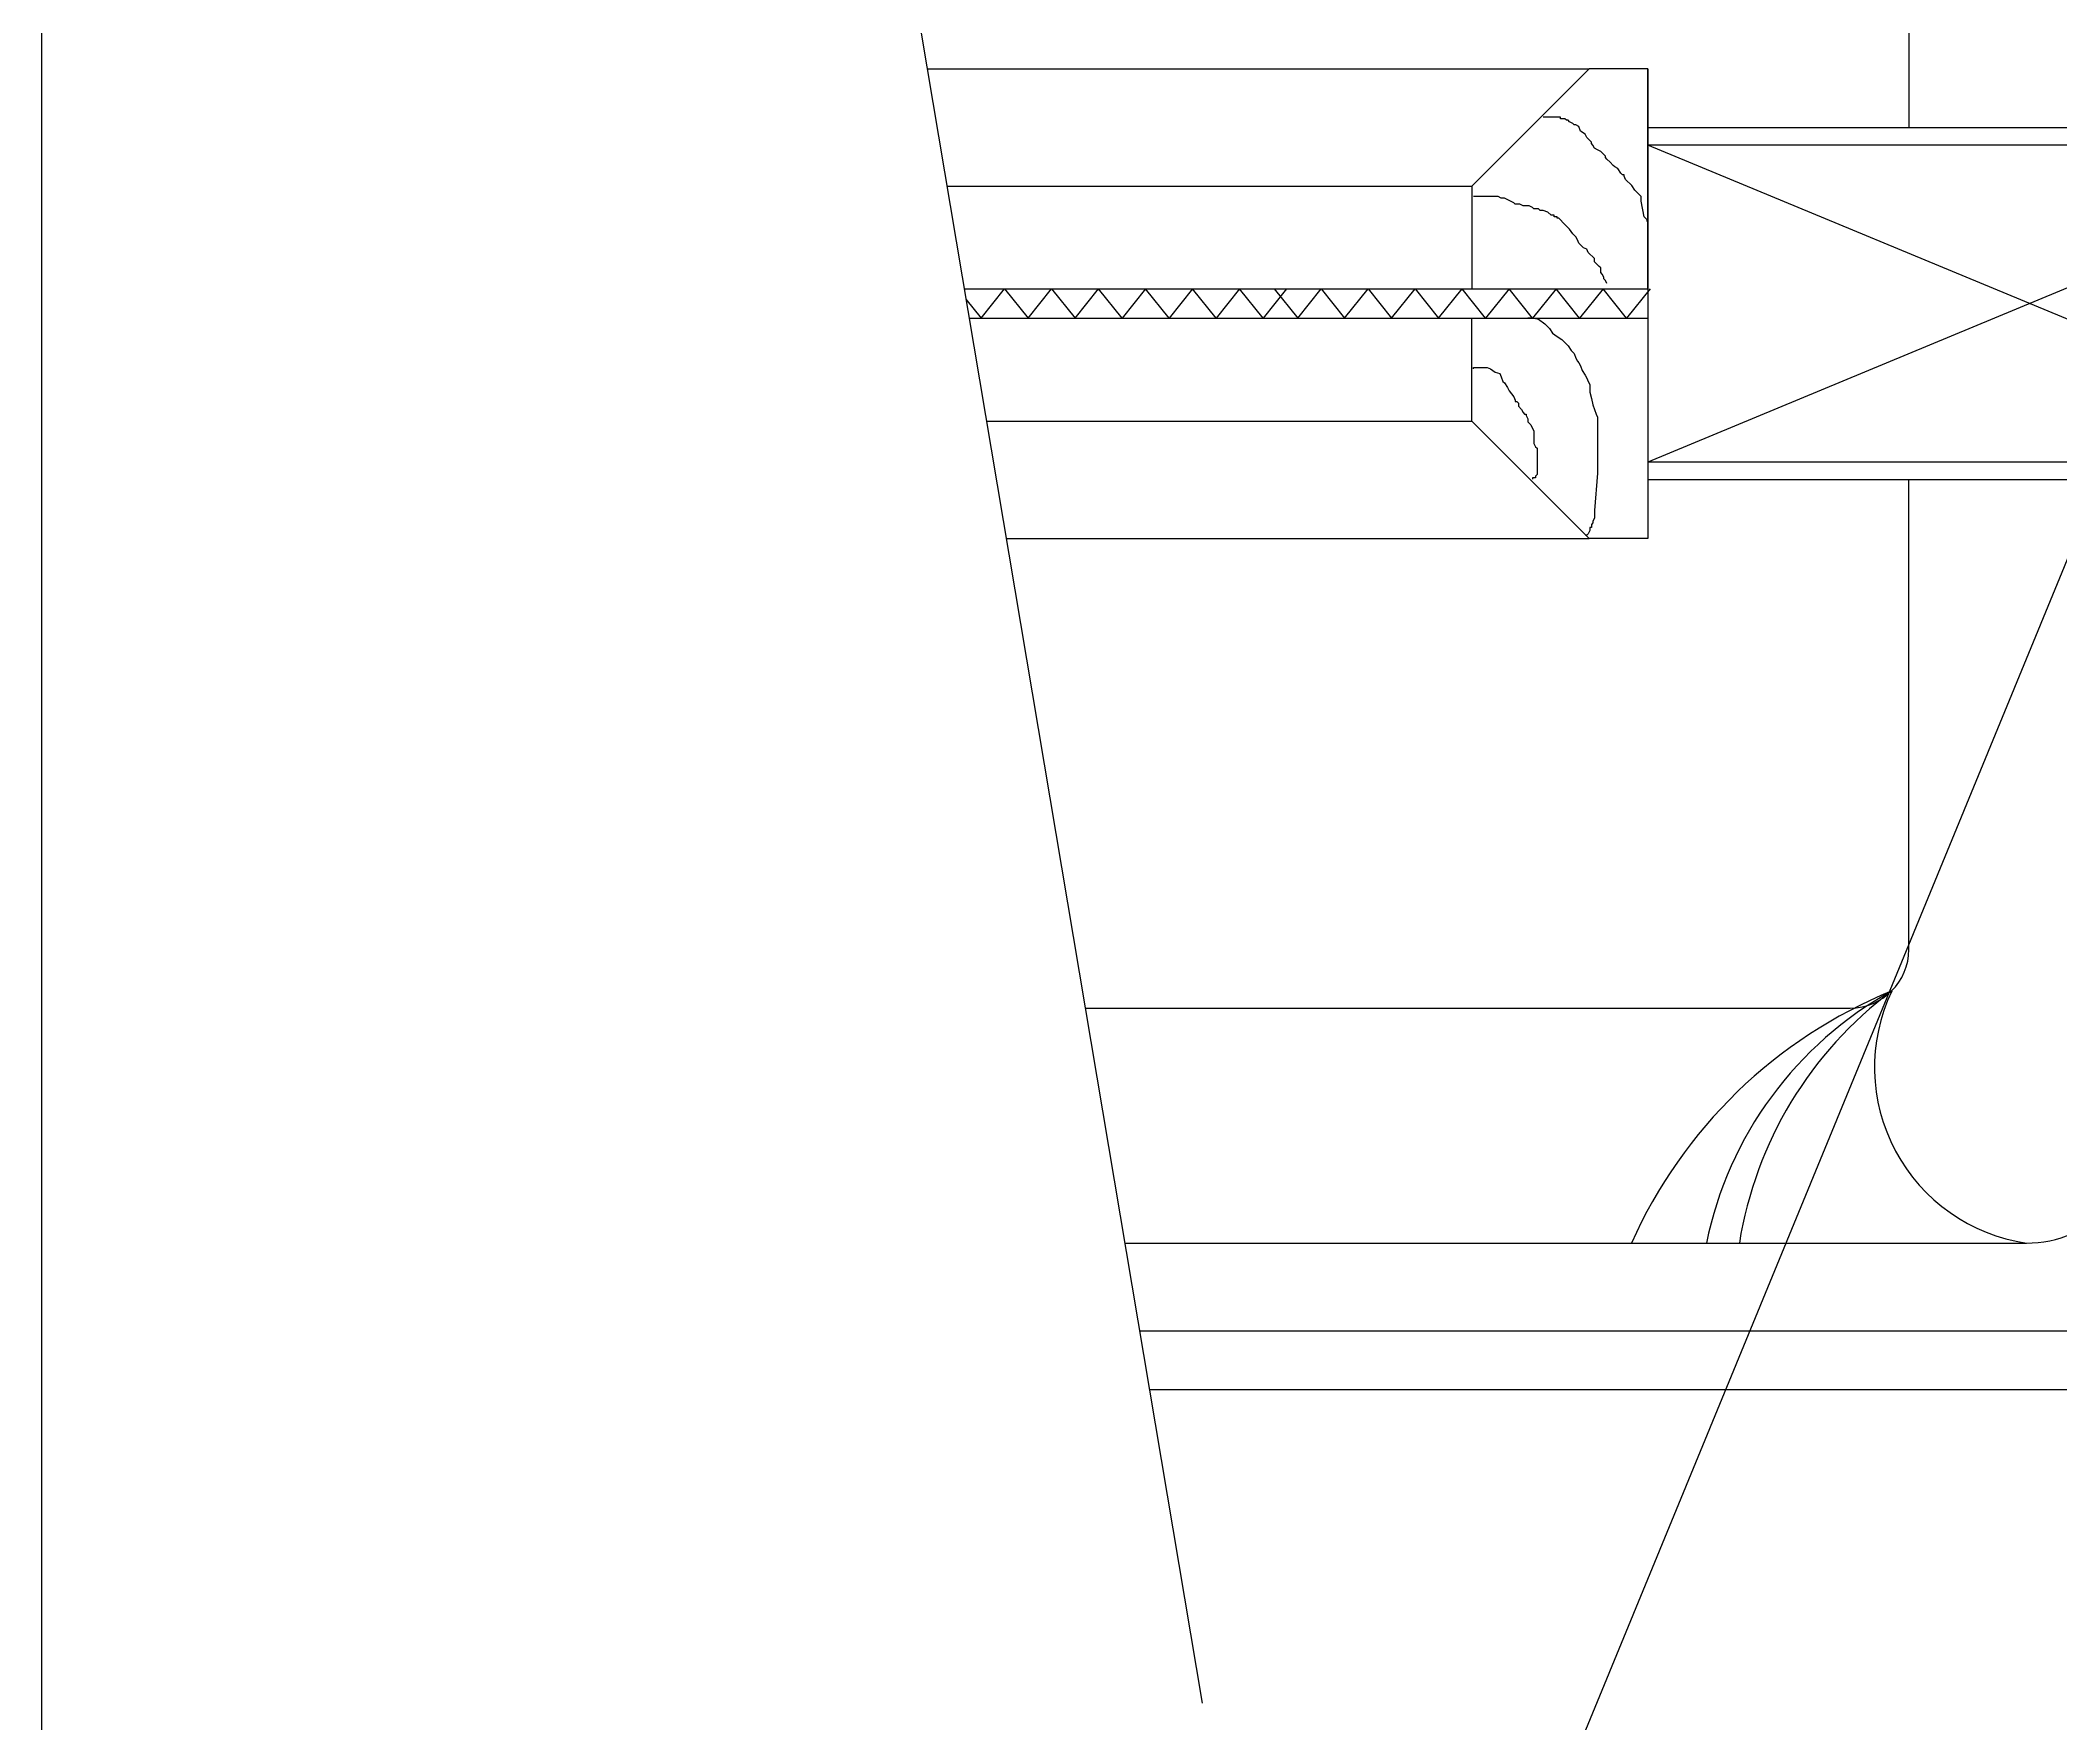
# Model space of a CAD drawing. Header units: metres. Extents: x 0 to 5399, y 0 to 6892.
# Drawn here: x 0 to 687, y 1400 to 1973 of the extents above; entities that cross this region are included whole.
import ezdxf

# ---------------------------------------------------------------- set-up
doc = ezdxf.new("R2010")
doc.units = ezdxf.units.M
for name, color, linetype in [('3', 3, 'Continuous'), ('4', 4, 'Continuous'), ('7', 7, 'Continuous'), ('BH', 3, 'Continuous'), ('DIM', 3, 'Continuous'), ('TEXT', 3, 'Continuous')]:
    doc.layers.add(name, color=color, linetype=linetype)
doc.dimstyles.get("Standard").update_dxf_attribs({"dimtxt": 2.5, "dimasz": 2.5, "dimexe": 1.25, "dimexo": 0.625, "dimtad": 1, "dimcen": 2.5, "dimazin": 3, "dimtfac": 1, "dimtmove": 0, "dimatfit": 3})

# ---------------------------------------------------------------- blocks, each defined once
blk = doc.blocks.new('BH2')
at = {"layer": 'BH'}
blk.add_lwpolyline([(0, 32), (5, 28), (0, 24), (5, 20), (0, 16), (5, 12), (0, 8), (5, 4), (0, 0)], dxfattribs=at)
blk = doc.blocks.new('*D52')
for p, q in [((-0.25, 4865.84), (-0.5, 4865.84)), ((0, 0), (0, 4865.84)), ((0, 0), (0, 4865.84)), ((0, 4865.84), (0, 4865.84)), ((0.25, 4865.84), (0.5, 4865.84))]:
    blk.add_line(p, q)
at = {"layer": 'Defpoints'}
for p in [(0, 4865.84), (0, 0), (0, 0)]:
    blk.add_point(p, dxfattribs=at)
at = {"layer": 'DIM', "insert": (0, 4866.965), "char_height": 1, "attachment_point": 5}
blk.add_mtext('0', dxfattribs=at)
blk = doc.blocks.new('*D53')
for p, q in [((-0.25, 4758.28), (-0.5, 4758.28)), ((0, 0), (0, 4758.28)), ((0, 0), (0, 4758.28)), ((0, 4758.28), (0, 4758.28)), ((0.25, 4758.28), (0.5, 4758.28))]:
    blk.add_line(p, q)
at = {"layer": 'Defpoints'}
for p in [(0, 4758.28), (0, 0), (0, 0)]:
    blk.add_point(p, dxfattribs=at)
at = {"layer": 'DIM', "insert": (0, 4759.405), "char_height": 1, "attachment_point": 5}
blk.add_mtext('0', dxfattribs=at)

msp = doc.modelspace()

# ---------------------------------------------------------------- linework, layer by layer
at = {"layer": '3'}
for p, q in [((236.82, 2347.19), (395.2, 1406.54)), ((517.14, 1946.69), (511.32, 1946.69)), ((517.14, 1946.16), (517.14, 1946.69)), ((518.72, 1946.16), (517.14, 1946.16)), ((519.25, 1945.63), (518.72, 1946.16)), ((519.78, 1945.63), (519.25, 1945.63)), ((520.31, 1945.1), (519.78, 1945.63)), ((521.37, 1944.57), (520.31, 1945.1)), ((521.9, 1944.04), (521.37, 1944.57)), ((522.43, 1944.04), (521.9, 1944.04)), ((523.49, 1943.51), (522.43, 1944.04)), ((524.01, 1941.92), (523.49, 1943.51)), ((525.6, 1940.86), (524.01, 1941.92)), ((526.13, 1939.81), (525.6, 1940.86)), ((526.66, 1939.28), (526.13, 1939.81)), ((527.72, 1938.22), (526.66, 1939.28)), ((527.72, 1937.69), (527.72, 1938.22)), ((528.25, 1937.16), (527.72, 1937.69)), ((528.78, 1936.1), (528.25, 1937.16)), ((529.83, 1935.57), (528.78, 1936.1)), ((530.89, 1935.04), (529.83, 1935.57)), ((531.95, 1933.98), (530.89, 1935.04)), ((532.48, 1933.45), (531.95, 1933.98)), ((532.48, 1932.92), (532.48, 1933.45)), ((533.01, 1932.39), (532.48, 1932.92)), ((534.07, 1931.34), (533.01, 1932.39)), ((806.94, 1829.21), (546.94, 1937.21)), ((806.94, 1937.21), (546.94, 1829.21)), ((535.12, 1930.28), (534.07, 1931.34)), ((535.65, 1929.75), (535.12, 1930.28)), ((536.71, 1929.22), (535.65, 1929.75)), ((537.77, 1927.63), (536.71, 1929.22)), ((538.3, 1927.1), (537.77, 1927.63)), ((538.83, 1927.1), (538.3, 1927.1)), ((538.83, 1926.57), (538.83, 1927.1)), ((539.36, 1925.51), (538.83, 1926.57)), ((541.47, 1923.4), (539.36, 1925.51)), ((308.21, 1923.21), (486.94, 1923.21)), ((495.98, 1919.69), (487.51, 1919.69)), ((497.03, 1919.16), (495.98, 1919.69)), ((498.09, 1919.16), (497.03, 1919.16)), ((500.21, 1918.1), (498.09, 1919.16)), ((542.53, 1921.81), (541.47, 1923.4)), ((543.59, 1920.75), (542.53, 1921.81)), ((544.12, 1920.22), (543.59, 1920.75)), ((544.65, 1919.69), (544.12, 1920.22)), ((544.65, 1918.1), (544.65, 1919.69)), ((501.27, 1917.57), (500.21, 1918.1)), ((501.8, 1917.04), (501.27, 1917.57)), ((503.38, 1917.04), (501.8, 1917.04)), ((504.44, 1916.51), (503.38, 1917.04)), ((506.56, 1916.51), (504.44, 1916.51)), ((507.62, 1915.98), (506.56, 1916.51)), ((508.14, 1915.46), (507.62, 1915.98)), ((509.73, 1915.46), (508.14, 1915.46)), ((510.26, 1914.93), (509.73, 1915.46)), ((511.32, 1914.93), (510.26, 1914.93)), ((512.91, 1914.4), (511.32, 1914.93)), ((513.96, 1913.34), (512.91, 1914.4)), ((515.02, 1913.34), (513.96, 1913.34)), ((515.02, 1912.81), (515.02, 1913.34)), ((516.08, 1912.81), (515.02, 1912.81)), ((516.08, 1912.28), (516.08, 1912.81)), ((516.61, 1912.28), (516.08, 1912.28)), ((518.72, 1910.16), (516.61, 1912.28)), ((545.71, 1912.81), (544.65, 1918.1)), ((546.76, 1911.75), (545.71, 1912.81)), ((546.76, 1911.22), (546.76, 1911.75)), ((520.31, 1908.57), (518.72, 1910.16)), ((521.37, 1906.99), (520.31, 1908.57)), ((522.43, 1905.93), (521.37, 1906.99)), ((522.96, 1904.87), (522.43, 1905.93)), ((523.49, 1903.81), (522.96, 1904.87)), ((525.07, 1902.22), (523.49, 1903.81)), ((526.13, 1901.69), (525.07, 1902.22)), ((526.66, 1900.63), (526.13, 1901.69)), ((528.78, 1898.52), (526.66, 1900.63)), ((528.78, 1897.46), (528.78, 1898.52)), ((529.83, 1896.4), (528.78, 1897.46)), ((530.36, 1895.87), (529.83, 1896.4)), ((530.89, 1895.34), (530.36, 1895.87)), ((530.89, 1893.75), (530.89, 1895.34)), ((531.42, 1893.22), (530.89, 1893.75)), ((531.95, 1892.16), (531.42, 1893.22)), ((531.95, 1891.63), (531.95, 1892.16)), ((532.48, 1891.11), (531.95, 1891.63)), ((533.01, 1890.05), (532.48, 1891.11)), ((506.03, 1878.4), (507.62, 1878.4)), ((507.62, 1878.4), (509.73, 1877.87)), ((509.73, 1877.87), (511.85, 1876.28)), ((511.85, 1876.28), (513.43, 1874.7)), ((513.43, 1874.7), (514.49, 1873.11)), ((514.49, 1873.11), (516.08, 1872.05)), ((516.08, 1872.05), (517.67, 1870.99)), ((517.67, 1870.99), (519.78, 1868.87)), ((519.78, 1868.87), (520.84, 1867.28)), ((520.84, 1867.28), (521.9, 1866.23)), ((521.9, 1866.23), (522.43, 1864.64)), ((522.43, 1864.64), (522.96, 1863.58)), ((487.51, 1861.46), (492.27, 1861.46)), ((487.51, 1860.93), (487.51, 1861.46)), ((492.27, 1861.46), (493.33, 1860.93)), ((493.33, 1860.93), (494.92, 1859.87)), ((494.92, 1859.87), (496.51, 1859.34)), ((496.51, 1859.34), (497.03, 1858.29)), ((497.03, 1858.29), (497.56, 1856.7)), ((522.96, 1863.58), (523.49, 1863.05)), ((523.49, 1863.05), (524.01, 1861.99)), ((524.01, 1861.99), (524.54, 1860.4)), ((524.54, 1860.4), (525.6, 1858.81)), ((525.6, 1858.81), (526.13, 1857.76)), ((526.13, 1857.76), (526.66, 1856.7)), ((497.56, 1856.7), (498.09, 1856.17)), ((498.09, 1856.17), (499.15, 1854.58)), ((499.15, 1854.58), (499.68, 1853.52)), ((499.68, 1853.52), (501.27, 1851.4)), ((501.27, 1851.4), (501.8, 1850.35)), ((501.8, 1850.35), (501.8, 1849.82)), ((526.66, 1856.7), (527.19, 1855.64)), ((527.19, 1855.64), (527.19, 1852.99)), ((527.19, 1852.99), (527.72, 1850.87)), ((527.72, 1850.87), (528.25, 1848.76)), ((321.68, 1843.21), (486.94, 1843.21)), ((501.8, 1849.82), (502.32, 1849.82)), ((502.32, 1849.82), (502.85, 1849.29)), ((502.85, 1849.29), (502.85, 1848.23)), ((502.85, 1848.23), (503.91, 1847.17)), ((503.91, 1847.17), (504.44, 1846.11)), ((504.44, 1846.11), (504.97, 1845.58)), ((504.97, 1845.58), (505.5, 1845.58)), ((505.5, 1845.58), (505.5, 1845.05)), ((505.5, 1845.05), (506.03, 1843.99)), ((506.03, 1843.99), (506.03, 1842.93)), ((528.25, 1848.76), (528.78, 1847.17)), ((528.78, 1847.17), (529.31, 1845.58)), ((529.31, 1845.58), (529.83, 1844.52)), ((529.83, 1844.52), (529.83, 1825.47)), ((506.03, 1842.93), (507.09, 1841.88)), ((507.09, 1841.88), (508.14, 1839.76)), ((508.14, 1839.76), (508.14, 1835.52)), ((508.14, 1835.52), (508.67, 1834.46)), ((508.67, 1834.46), (509.2, 1833.94)), ((509.2, 1833.94), (509.2, 1824.94)), ((507.62, 1823.88), (507.62, 1823.35)), ((508.67, 1823.88), (507.62, 1823.88)), ((509.2, 1824.94), (508.67, 1824.41)), ((508.67, 1824.41), (508.67, 1823.88)), ((529.83, 1825.47), (528.78, 1812.76)), ((528.78, 1810.11), (528.25, 1809.06)), ((528.25, 1809.06), (528.25, 1808.53)), ((528.78, 1812.76), (528.78, 1810.11)), ((526.13, 1804.29), (525.6, 1804.29)), ((526.66, 1804.82), (526.13, 1804.29)), ((527.19, 1805.88), (526.66, 1804.82)), ((527.19, 1806.94), (527.19, 1805.88)), ((527.72, 1806.94), (527.19, 1806.94)), ((528.25, 1808.53), (527.72, 1808)), ((527.72, 1808), (527.72, 1806.94)), ((2776.94, 1533.21), (373.87, 1533.21))]:
    msp.add_line(p, q, dxfattribs=at)
at = {"layer": '4'}
for points in [[(274.53, 2123.21), (615.86, 2123.21, -0.41), (635.86, 2103.21), (635.86, 1943.21)], [(355.35, 1643.21), (615.86, 1643.21, 0.41), (635.86, 1663.21), (635.86, 1823.21)], [(675.86, 1563.21, 0.42), (715.86, 1604.06), (715.86, 1823.21)]]:
    msp.add_lwpolyline(points, format="xyb", dxfattribs=at)
for points in [[(486.94, 1888.21), (546.94, 1888.21), (546.94, 1963.21), (526.94, 1963.21), (486.94, 1923.21)], [(486.94, 1878.21), (546.94, 1878.21), (546.94, 1803.21), (526.94, 1803.21), (486.94, 1843.21)]]:
    msp.add_lwpolyline(points, close=True, dxfattribs=at)
for points in [[(546.94, 1943.21), (826.94, 1943.21), (826.94, 1823.21), (546.94, 1823.21)], [(368.82, 1563.21), (675.86, 1563.21)]]:
    msp.add_lwpolyline(points, dxfattribs=at)
at = {"layer": '7'}
for p, q in [((301.47, 1963.21), (526.94, 1963.21)), ((546.94, 1963.21), (546.94, 1803.21)), ((806.94, 1937.21), (546.94, 1937.21)), ((314.1, 1888.21), (546.94, 1888.21)), ((315.78, 1878.21), (546.94, 1878.21)), ((806.94, 1829.21), (546.94, 1829.21)), ((328.41, 1803.21), (526.94, 1803.21)), ((2876.94, 1513.21), (377.24, 1513.21))]:
    msp.add_line(p, q, dxfattribs=at)
at = {"layer": 'BH'}
msp.add_lwpolyline([(314.69, 1884.72), (319.89, 1878.21), (327.89, 1888.21), (335.89, 1878.21), (343.89, 1888.21), (351.89, 1878.21), (359.89, 1888.21)], dxfattribs=at)
at = {"layer": 'TEXT'}
for centre, radius, start, end in [((692.73, 1495.61), 165.78, 112.23, 155.94), ((691.57, 1537.67), 127.28, 118.93, 168.43), ((709.89, 1542.18), 133.45, 126.78, 170.93), ((684.66, 1623.08), 60.52, 154.58, 261.64)]:
    msp.add_arc(centre, radius, start, end, dxfattribs=at)

# ---------------------------------------------------------------- block references
at = {"layer": '3', "yscale": 2, "zscale": 2}
for p, xscale, rotation in [((359.89, 1888.21), 2, 270), ((483.68, 1888.21), -2, 90), ((483.68, 1888.21), 2, 270)]:
    msp.add_blockref('BH2', p, dxfattribs=dict(at, xscale=xscale, rotation=rotation))

# ---------------------------------------------------------------- dimensions: what is measured, and where the dimension line sits
at = {"layer": 'DIM'}
for base, picture, middle in [((0, 4865.84), '*D52', (0, 4866.965)), ((0, 4758.28), '*D53', (0, 4759.405))]:
    dim = msp.add_linear_dim(base=base, p1=(0, 0), p2=(0, 0), dimstyle='Standard', dxfattribs=at)
    dim.commit()
    dim.dimension.update_dxf_attribs({"geometry": picture, "text_midpoint": middle})

# ---------------------------------------------------------------- leaders
at = {"layer": 'TEXT'}
for points in [[(846.35, 1902.29), (604.35, 805.93)], [(725.29, 1882.61), (379.42, 1041.89)]]:
    msp.add_leader(points, dimstyle='Standard', dxfattribs=at)

doc.saveas('drawing.dxf')
